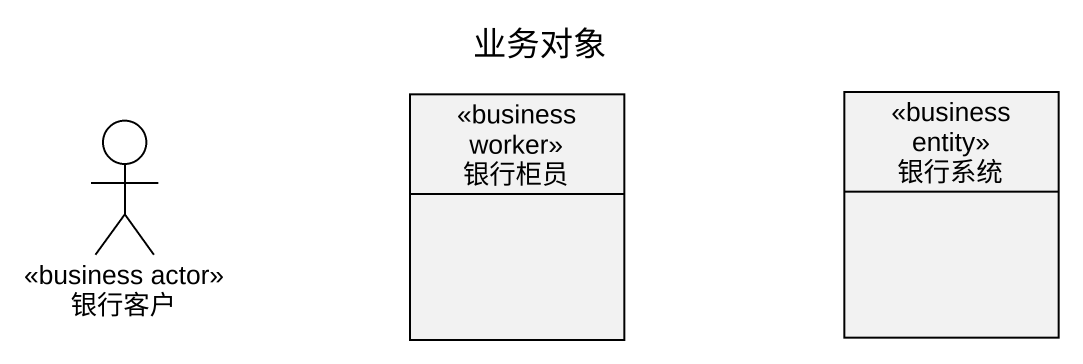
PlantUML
@startuml
title 业务对象
allowmixing
hide circle
hide empty members
class 银行柜员 <<business worker>>
class 银行系统 <<business entity>>
actor 银行客户 <<business actor>>
@enduml
